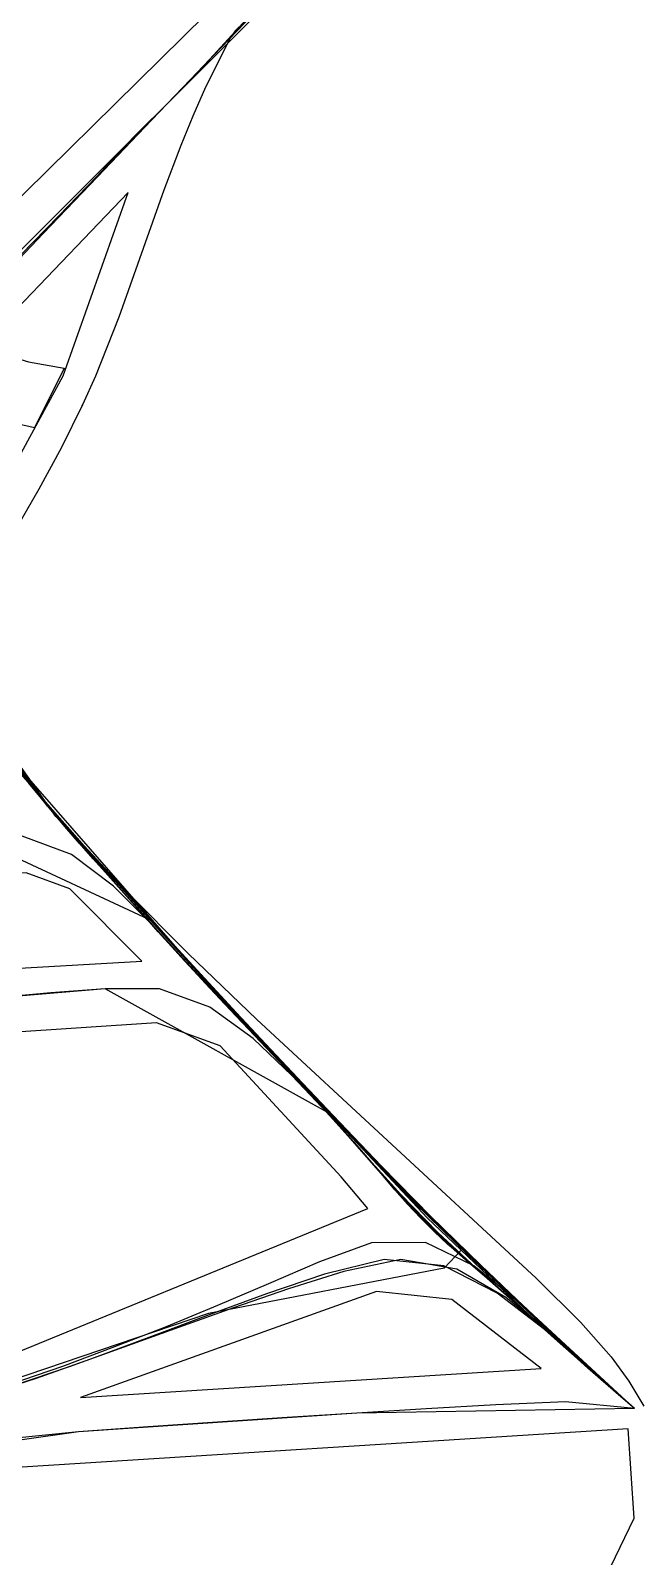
# Model space of a CAD drawing. Header units: metres. Extents: x 465982 to 489928, y 209046 to 231790.
# Drawn here: x 480640 to 481878, y 213454 to 216570 of the extents above; entities that cross this region are included whole.
import ezdxf

# ---------------------------------------------------------------- set-up
doc = ezdxf.new("R2010")
doc.units = ezdxf.units.M
for name, color, linetype in [('ANCHORS_OUTSIDE', 30, 'CONTINUOUS'), ('CELL', 1, 'CONTINUOUS'), ('WOOL_PARCELS', 32, 'CONTINUOUS'), ('WOOL_ROADS_L1', 30, 'CONTINUOUS'), ('WOOL_ROADS_L2', 94, 'CONTINUOUS'), ('WOOL_THREADS', 8, 'CONTINUOUS')]:
    doc.layers.add(name, color=color, linetype=linetype)

msp = doc.modelspace()

# ---------------------------------------------------------------- linework, layer by layer
at = {"layer": 'ANCHORS_OUTSIDE'}
msp.add_point((480745.484, 215803.873), dxfattribs=at)
at = {"layer": 'CELL'}
for points in [[(481127.47, 216636.23), (481057.7, 216568.67), (481048.48, 216555.09), (480997.52, 216453.8), (480971.17, 216394.59), (480946.51, 216334.64), (480912.11, 216243.69), (480820.19, 215984.12), (480772.41, 215864.04), (480746.1, 215805.12), (480703.21, 215718.35), (480656.73, 215633.31), (480575.47, 215493.4)], [(480609.97, 215066.01), (480661.42, 215003.53), (480714.6, 214942.43), (480835.97, 214811.86), (480961.65, 214685.37), (481101.9, 214550.58), (481672.73, 214022.19), (481763.9, 213931.87), (481826.27, 213861.35), (481862.48, 213812.06), (481892.63, 213760.45)]]:
    msp.add_lwpolyline(points, dxfattribs=at)
at = {"layer": 'WOOL_PARCELS'}
for points in [[(480442.464, 216055.767), (481645.288, 217240.951), (481310.609, 217262.954), (480402.614, 216876.751)], [(480526.44, 215535.033), (480706.606, 215864.665), (480839.231, 216239.181), (480536.186, 215923.116), (480635.84, 215893.229), (480708.349, 215880.384), (480648.024, 215758.341), (480483.669, 215795.785)], [(479606.734, 214596.986), (480867.115, 214669.631), (480719.685, 214816.878), (480631.089, 214849.935), (479366.988, 214788.428), (479334.41, 214610.978)], [(479965.378, 213743.277), (480497.919, 213824.002), (481328.572, 214164.395), (481274.619, 214228.974), (481027.072, 214496.274), (480897.116, 214543.565), (479326.547, 214439.061), (479434.959, 213832.382)], [(480742.008, 213778.342), (481682.749, 213837.852), (481500.33, 213978.331), (481346.698, 213994.604)], [(480027.017, 212365.571), (481718.727, 213332.025), (481825.691, 213433.551), (481873.086, 213532.077), (481860.663, 213714.451), (480567.793, 213632.667), (480073.595, 213535.906), (479539.216, 213386.78), (479737.74, 212826.288)]]:
    msp.add_lwpolyline(points, close=True, dxfattribs=at)
at = {"layer": 'WOOL_ROADS_L1'}
msp.add_lwpolyline([(481873.618, 213756.05), (481656.981, 213948.857), (481450.239, 214145.533), (481005.587, 214619.543), (480622.079, 215058.508), (480504.736, 215189.21), (480418.928, 215270.965), (480112.405, 215478.323), (479926.82, 215582.195), (479854.3, 215612.629), (479825.006, 215645.815), (479654.258, 215800.643), (479621.057, 215866.188), (479517.71, 216045.249)], dxfattribs=at)
at = {"layer": 'WOOL_ROADS_L2'}
for points in [[(481808.201, 217272.4), (481339.207, 216840.288), (480403.586, 215905.154)], [(480890.094, 214750.629), (480513.382, 214925.203), (480076.61, 214891.503), (479639.039, 214872.594), (479307.894, 214866.521)], [(481250.319, 214358.652), (480792.036, 214613.012), (480349.06, 214575.396), (479905.658, 214547.877), (479461.857, 214537.148), (479253.717, 214584.913)], [(481519.729, 214079.426), (481484.849, 214042.761), (481003.117, 213950.156), (480410.766, 213749.128), (480161.02, 213682.406)], [(481873.618, 213756.05), (481306.115, 213746.699), (480737.823, 213708.501), (480032.45, 213608.548)]]:
    msp.add_lwpolyline(points, dxfattribs=at)
at = {"layer": 'WOOL_THREADS'}
for points in [[(481108.735, 216617.935), (480997.679, 216502.622), (480887.036, 216386.88), (480776.43, 216271.089), (480665.765, 216155.35), (480554.965, 216039.79)], [(481080.599, 216592.109), (481005.454, 216510.567), (480929.047, 216430.114), (480850.282, 216351.941), (480774.703, 216270.736), (480697.418, 216191.198), (480619.854, 216111.925)], [(481873.618, 213756.05), (481766.834, 213853.103), (481660.881, 213950.63), (481556.141, 214048.835), (481453.586, 214148.523), (481353.154, 214251.796), (481253.418, 214356.521), (481154.605, 214461.422), (481056.686, 214566.221), (480958.954, 214671.959), (480861.213, 214779.462), (480764.735, 214886.391), (480671.103, 214994.341), (480576.308, 215106.028)], [(481873.618, 213756.05), (481766.718, 213853.792), (481661.796, 213950.883), (481557.943, 214048.685), (481454.888, 214149.049), (481354.149, 214252.404), (481255.496, 214355.665), (481157.06, 214459.91), (481058.067, 214565.699), (480960.796, 214670.841), (480864.996, 214775.858), (480768.482, 214883.208), (480671.044, 214990.606), (480586.309, 215103.999)], [(481873.618, 213756.05), (481767.171, 213853.824), (481662.77, 213950.821), (481559.424, 214048.472), (481456.723, 214148.628), (481356.229, 214251.523), (481257.806, 214354.344), (481159.543, 214458.226), (481060.609, 214563.809), (480963.688, 214668.444), (480868.336, 214772.696), (480772.245, 214879.586), (480674.449, 214985.786), (480592.147, 215099.357)], [(481873.618, 213756.05), (481759.009, 213859.757), (481645.871, 213963.494), (481534.298, 214068.138), (481424.985, 214175.421), (481319.326, 214285.192), (481214.59, 214396.093), (481109.899, 214507.674), (481006.212, 214619.201), (480903.713, 214731.271), (480801.498, 214844.886), (480699.154, 214959.641), (480603.354, 215077.146)], [(481873.618, 213756.05), (481791.323, 213827.646), (481710.431, 213899.161), (481630.047, 213970.824), (481549.839, 214041.973), (481470.902, 214114.85), (481395.719, 214192.257), (481323.775, 214272.744), (481251.635, 214352.842), (481178.471, 214431.925), (481104.513, 214510.305), (481030.63, 214588.376), (480957.675, 214667.111), (480885.442, 214746.642), (480813.789, 214826.822), (480742.625, 214907.388), (480672.966, 214989.335), (480604.776, 215072.497)], [(481873.618, 213756.05), (481791.412, 213827.717), (481710.56, 213899.244), (481630.27, 213970.973), (481550.349, 214042.391), (481471.7, 214115.521), (481396.404, 214192.769), (481324.047, 214272.841), (481251.657, 214352.658), (481178.484, 214431.669), (481104.668, 214510.116), (481030.976, 214588.283), (480958.141, 214667.023), (480885.993, 214746.516), (480814.449, 214826.665), (480743.475, 214907.226), (480673.877, 214988.998), (480605.539, 215071.775)], [(481873.618, 213756.05), (481769.27, 213851.828), (481667.171, 213946.579), (481566.066, 214041.911), (481465.455, 214139.69), (481367.029, 214240.017), (481270.546, 214340.781), (481174.002, 214442.787), (481076.482, 214546.727), (480980.22, 214650.433), (480885.766, 214753.281), (480790.407, 214859.61), (480691.556, 214964.956), (480611.152, 215079.394)], [(481873.618, 213756.05), (481761.227, 213858.444), (481649.738, 213961.296), (481540.078, 214064.492), (481432.693, 214169.712), (481327.654, 214278.296), (481223.77, 214387.771), (481120.968, 214497.075), (481018.346, 214607.171), (480915.335, 214719.43), (480814.06, 214831.083), (480715.143, 214943.381), (480612.944, 215058.532)], [(481873.618, 213756.05), (481817.221, 213804.788), (481762.587, 213852.832), (481709.266, 213900.54), (481656.335, 213948.44), (481602.845, 213995.354), (481548.94, 214042.288), (481495.524, 214089.944), (481444.157, 214139.561), (481394.433, 214192.025), (481346.75, 214246.508), (481299.283, 214300.815), (481250.863, 214354.6), (481201.755, 214407.725), (481152.515, 214460.266), (481102.716, 214512.822), (481052.936, 214565.333), (481003.386, 214617.611), (480954.316, 214670.722), (480905.673, 214724.545), (480857.48, 214778.725), (480808.819, 214832.904), (480760.083, 214887.35), (480712.26, 214942.304), (480664.953, 214998.545), (480618.589, 215055.519)], [(481873.618, 213756.05), (481828.828, 213794.57), (481785.214, 213832.649), (481742.881, 213870.316), (481701.59, 213907.421), (481660.116, 213945.004), (481618.432, 213981.733), (481576.657, 214018.078), (481534.862, 214054.245), (481493.268, 214090.715), (481453.502, 214128.682), (481414.824, 214168.604), (481377.974, 214209.967), (481341.926, 214252.888), (481305.013, 214295.01), (481267.59, 214336.527), (481229.689, 214377.672), (481191.272, 214418.878), (481152.834, 214459.745), (481113.94, 214500.674), (481075.142, 214541.408), (481035.919, 214582.55), (480997.226, 214623.911), (480958.644, 214665.906), (480920.256, 214708.151), (480881.944, 214750.719), (480843.592, 214793.671), (480805.657, 214836.078), (480767.537, 214878.668), (480730.022, 214921.395), (480692.987, 214964.72), (480656.568, 215008.501), (480620.893, 215052.747)], [(481873.618, 213756.05), (481805.154, 213815.524), (481738.53, 213874.564), (481672.882, 213933.314), (481606.223, 213991.919), (481539.259, 214050.661), (481473.47, 214110.783), (481410.905, 214174.507), (481351.633, 214241.176), (481292.689, 214307.831), (481232.563, 214374.001), (481171.519, 214439.569), (481109.699, 214504.864), (481047.906, 214569.891), (480986.807, 214635.301), (480926.685, 214701.204), (480866.862, 214768.193), (480806.939, 214834.977), (480747.169, 214902.164), (480688.704, 214970.318), (480631.618, 215039.64)], [(481873.618, 213756.05), (481840.718, 213784.169), (481808.979, 213811.593), (481778.712, 213838.094), (481749.462, 213864.144), (481720.781, 213889.918), (481692.461, 213915.669), (481663.932, 213941.917), (481635.297, 213967.449), (481606.75, 213992.277), (481578.058, 214017.229), (481549.452, 214041.975), (481520.658, 214066.761), (481491.71, 214091.487), (481464.113, 214117.348), (481437.215, 214144.638), (481410.156, 214173.131), (481384.313, 214202.478), (481358.916, 214232.876), (481332.943, 214263.34), (481306.806, 214293.116), (481280.39, 214322.576), (481253.851, 214351.678), (481227.17, 214380.517), (481200.097, 214409.543), (481173.139, 214438.317), (481145.92, 214467.157), (481118.288, 214496.237), (481090.753, 214525.206), (481063.052, 214554.298), (481035.587, 214582.832), (481008.443, 214611.569), (480981.236, 214640.887), (480954.398, 214670.148), (480927.599, 214699.578), (480900.614, 214729.598), (480873.742, 214759.688), (480846.774, 214790.055), (480820.162, 214819.91), (480793.336, 214849.842), (480766.449, 214879.687), (480740.037, 214909.462), (480713.898, 214939.677), (480687.747, 214970.488), (480661.922, 215001.542), (480636.401, 215032.903)], [(481873.618, 213756.05), (481791.366, 213827.697), (481710.49, 213899.223), (481630.156, 213970.932), (481550.12, 214042.26), (481471.362, 214115.312), (481396.099, 214192.633), (481323.881, 214272.865), (481251.579, 214352.794), (481178.429, 214431.868), (481104.628, 214510.387), (481031.015, 214588.702), (480958.235, 214667.578), (480885.288, 214746.446), (480809.215, 214822.426), (480723.521, 214887.165), (480622.75, 214924.765)], [(481873.618, 213756.05), (481790.984, 213827.898), (481709.768, 213899.701), (481629.035, 213971.681), (481548.433, 214043.177), (481469.109, 214116.545), (481393.576, 214194.642), (481321.237, 214275.959), (481248.486, 214356.907), (481173.721, 214436.214), (481094.571, 214511.536), (481005.997, 214575.447), (480903.102, 214612.89), (480792.036, 214613.012), (480681.2, 214604.537), (480570.512, 214594.477)], [(481873.618, 213756.05), (481790.32, 213829.118), (481709.527, 213903.204), (481629.795, 213978.246), (481545.512, 214047.637), (481447.015, 214094.819), (481336.692, 214094.249), (481230.216, 214055.782), (481126.198, 214010.735), (481021.887, 213966.102), (480916.907, 213923.083), (480811.237, 213881.6), (480704.817, 213841.828), (480597.193, 213805.302)], [(481873.618, 213756.05), (481781.816, 213837.239), (481689.94, 213917.123), (481593.151, 213991.659), (481484.146, 214047.614), (481361.933, 214060.559), (481240.496, 214030.392), (481121.955, 213990.096), (481004.381, 213946.987), (480887.029, 213903.028), (480769.578, 213859.155), (480651.492, 213817.344), (480532.251, 213778.939), (480412.078, 213743.502), (480291.601, 213710.127), (480171.057, 213677.875), (480050.46, 213645.639), (479930.206, 213611.974), (479810.69, 213575.549), (479691.627, 213537.484), (479572.791, 213498.843), (479457.409, 213458.874), (479343.16, 213416.936)], [(481873.618, 213756.05), (481786.721, 213833.277), (481700.597, 213909.867), (481610.99, 213982.918), (481510.707, 214040.442), (481396.336, 214060.448), (481280.025, 214035.847), (481166.52, 214000.233), (481054.144, 213961.336), (480942.184, 213921.294), (480830.416, 213880.912), (480718.596, 213840.917), (480606.14, 213802.918)], [(481873.618, 213756.05), (481732.603, 213769.56), (481590.308, 213763.746), (481448.173, 213755.447), (481306.115, 213746.699), (481163.995, 213737.709), (481021.874, 213728.432), (480879.824, 213718.841), (480737.823, 213708.501), (480596.186, 213694.109), (480455.234, 213674.939), (480314.905, 213651.622), (480175.242, 213624.277), (480036.532, 213592.452), (479898.817, 213556.892), (479761.825, 213518.663), (479625.299, 213478.667), (479489.18, 213437.021)]]:
    msp.add_lwpolyline(points, dxfattribs=at)

doc.saveas('drawing.dxf')
